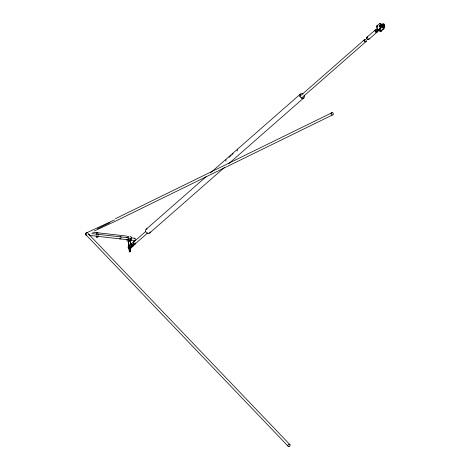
<?xml version="1.0" encoding="UTF-8"?>
<svg xmlns="http://www.w3.org/2000/svg" width="470" height="470" viewBox="0 0 470 470"><rect width="100%" height="100%" fill="white"/><g stroke="black" fill="none" stroke-linecap="round" stroke-linejoin="round"><path stroke-width="0.7" d="M85.252 233.919L85.334 234.489M129.902 248.718L129.873 249.071M129.702 245.14L129.673 245.499M129.773 245.475L129.796 245.146M130.002 250.504L129.973 250.863M130.073 250.839L130.096 250.51M85.464 233.455L86.263 232.897A2.285 2.109 -56.1 0 1 87.067 232.768L87.649 232.879M129.955 249.071L130.002 248.736M376.64 26.108L379.378 23.712A2.567 1.157 -83.6 0 1 380.788 25.039A2.567 1.157 -83.6 0 1 379.883 28.406L377.152 30.803L376.64 26.108L377.357 26.191M379.924 23.941L380.095 23.788A2.567 1.157 -83.6 0 1 381.505 25.122A2.567 1.157 -83.6 0 1 380.6 28.482L377.868 30.879L377.804 30.297M146.047 229.348L206.089 176.72M210.484 172.86L300.353 94.088M229.002 157.327L231.205 155.394M232.221 154.495L233.161 153.672M128.522 246.045L131.165 243.724L131.359 245.575L128.715 247.89A1.01 0.458 -83.5 0 1 128.163 247.367A1.01 0.458 -83.5 0 1 128.522 246.039L129.15 246.116M131.341 243.748L133.533 241.827L133.727 243.672L131.541 245.593L131.341 243.748L131.882 243.807L132.076 245.651L129.432 247.972L128.715 247.89M366.853 37.33L375.242 29.974M133.662 242.003L145.671 231.481M299.649 96.503L364.362 39.78M130.56 244.964L130.889 244.676M131.388 244.241L131.882 243.807M379.872 26.467L380.477 25.938M381.411 25.122L382.603 24.07L383.326 24.152A2.567 1.157 -83.6 0 1 384.736 25.48A2.567 1.157 -83.6 0 1 383.831 28.846L381.099 31.243L377.152 30.803M383.027 24.411L383.326 24.152M129.591 247.443A1.01 0.452 -83.5 0 0 130.149 248.054L132.798 245.734L132.722 245.04M135.389 243.701L147.944 232.703M301.311 98.271L366.018 41.548M131.541 245.593L133.333 245.798L135.525 243.877L133.727 243.672M368.815 39.363L377.21 32.013M130.149 248.054L130.871 248.137L133.515 245.816L133.439 245.123M149.636 233.02L224.507 167.391M228.89 163.548L303.943 97.76M382.609 24.07A2.567 1.157 -83.6 0 1 384.019 25.404A2.567 1.157 -83.6 0 1 383.115 28.764L380.377 31.161L380.283 30.28M131.042 246.098L134.355 243.202M375.512 32.072L377.169 30.62M381.029 27.236L383.238 25.304M115.42 218.72L332.143 112.636M97.361 228.802L109.862 222.686M332.384 115.009L115.661 221.094L94.4 230.934M86.662 232.797L114.451 219.913M86.586 235.147L85.693 234.877M89.664 235.411L128.862 239.888M384.019 25.404L384.736 25.48M382.762 25.492L383.391 25.562M383.314 26.015L383.943 26.085M377.633 25.856L377.005 25.791L377.516 30.48L381.464 30.92L381.399 30.333M379.449 26.062L380.459 26.173M379.554 26.432L380.453 26.531M382.404 26.814A1.016 0.458 -83.6 0 0 383.173 27.025A1.016 0.458 -83.6 0 0 383.003 25.415A1.016 0.458 -83.6 0 0 382.404 26.814L383.12 26.896M382.962 27.342L383.59 27.413M379.883 28.406L380.6 28.482M383.115 28.764L383.831 28.846M92.69 232.209L126.624 236.075M131.359 237.891L134.643 238.261M91.738 233.596L127.94 237.72M128.357 240.869A2.426 1.093 -83.5 0 0 129.567 240.722A2.426 1.093 -83.5 0 0 130.214 238.255L130.537 244.353M88.284 234.125L89.735 234.289M130.83 240.111L134.767 240.564M128.598 246.779L129.227 246.856M128.71 246.885L129.338 246.956M130.413 247.079L130.772 247.12M128.527 247.05L129.156 247.12M128.639 247.15L129.356 247.232M128.163 247.367L128.88 247.449M88.331 233.796L289.966 444.679M85.84 234.648L287.987 446.065M381.035 30.656L381.099 31.243M380.459 28.2L380.747 30.844M378.168 29.974L378.233 30.562M133.263 245.105L133.333 245.798M128.422 241.186L128.95 246.174M129.103 247.602L129.479 251.162A1.216 0.546 -83.5 0 0 130.096 251.832A1.216 0.546 -83.5 0 0 130.59 250.422L130.554 246.633M128.151 241.157L128.68 246.145M128.833 247.567L129.215 251.133A1.216 0.546 -83.5 0 0 129.826 251.803A1.216 0.546 -83.5 0 0 130.319 250.393L130.284 246.603M130.214 238.255L130.272 245.082M120.079 236.704A1.222 0.723 -78.7 0 1 120.99 237.138A1.222 0.723 -78.7 0 1 120.584 238.754A1.222 0.723 -78.7 0 1 119.615 238.525M86.697 235.088A1.216 1.046 -43.7 0 1 85.746 233.79A1.216 1.046 -43.7 0 1 87.361 232.891M134.391 238.56A1.216 0.546 -83.5 0 1 135.149 238.501A1.216 0.546 -83.5 0 1 135.078 240.141A1.216 0.546 -83.5 0 1 134.314 240.423M96.332 234.277A2.573 0.94 -85.8 0 1 97.883 233.132A2.573 0.94 -85.8 0 1 97.525 237.315A2.573 0.94 -85.8 0 1 96.209 235.699M130.484 238.29A2.426 1.093 -83.5 0 1 129.838 240.752A2.426 1.093 -83.5 0 1 128.627 240.899M126.965 237.526A2.426 1.093 -83.5 0 1 128.739 236.839A2.426 1.093 -83.5 0 1 128.251 240.658A2.426 1.093 -83.5 0 1 126.73 239.371M127.828 237.844A0.811 0.364 -83.5 0 1 128.198 238.689A0.811 0.364 -83.5 0 1 127.64 239.383M130.125 236.692A2.426 1.093 -83.5 0 1 131.465 238.172A2.426 1.093 -83.5 0 1 130.378 241.275M366.253 40.684A1.216 0.969 48.8 0 1 365.243 41.765A1.216 0.969 48.8 0 1 364.115 40.308A1.216 0.969 48.8 0 1 365.472 39.68M369.097 38.722A1.416 1.134 48.8 0 1 367.781 39.603A1.416 1.134 48.8 0 1 366.571 38.052A1.416 1.134 48.8 0 1 367.804 37.071M377.392 30.773A1.416 1.134 48.8 0 1 376.441 32.295A1.416 1.134 48.8 0 1 374.96 30.65A1.416 1.134 48.8 0 1 376.558 29.839M366.071 40.684A1.01 0.811 48.8 0 1 365.29 41.589A1.01 0.811 48.8 0 1 364.285 40.479A1.01 0.811 48.8 0 1 365.255 39.774M379.989 26.919A1.01 0.458 -83.6 0 1 379.954 25.768A1.01 0.458 -83.6 0 1 380.471 25.133M383.655 25.492A1.01 0.458 -83.6 0 1 383.743 25.503M383.291 27.389A1.01 0.458 -83.6 0 1 383.12 26.508A1.01 0.458 -83.6 0 1 383.438 25.615M377.122 31.261A1.01 0.811 48.8 0 1 376.159 31.884A1.01 0.811 48.8 0 1 375.324 30.726A1.01 0.811 48.8 0 1 376.288 30.104M368.68 38.863A1.01 0.811 48.8 0 1 367.27 38.928A1.01 0.811 48.8 0 1 367.334 37.483M135.589 242.873A1.216 0.969 48.8 0 1 134.649 243.959A1.216 0.969 48.8 0 1 133.445 242.632A1.216 0.969 48.8 0 1 134.602 241.786M130.871 248.137A1.01 0.458 -83.5 0 1 130.366 247.872M129.432 247.972A1.01 0.452 -83.5 0 1 128.927 247.696A1.01 0.452 -83.5 0 1 129.003 246.492M150.13 231.857A2.567 2.056 48.8 0 1 147.962 233.514A2.567 2.056 48.8 0 1 145.583 231.081A2.567 2.056 48.8 0 1 147.169 228.831M304.055 95.063A2.567 2.056 48.8 0 1 302.768 98.283A2.567 2.056 48.8 0 1 299.86 95.304A2.567 2.056 48.8 0 1 302.968 93.953M237.097 151.04A1.821 1.457 48.7 0 1 237.556 149.812M225.829 161.104A1.821 1.457 48.7 0 1 226.258 159.73M289.05 446.477A1.216 1.046 -43.7 0 0 289.92 444.614A1.216 1.046 -43.7 0 0 287.957 445.025A1.216 1.046 -43.7 0 0 289.05 446.477M331.168 113.658A1.216 1.069 63.9 0 0 332.778 114.921A1.216 1.069 63.9 0 0 332.848 112.888A1.216 1.069 63.9 0 0 331.168 113.658M379.96 26.62A1.01 0.458 -83.6 0 0 379.748 25.051A1.01 0.458 -83.6 0 0 379.178 26.502A1.01 0.458 -83.6 0 0 379.96 26.62"/></g></svg>
